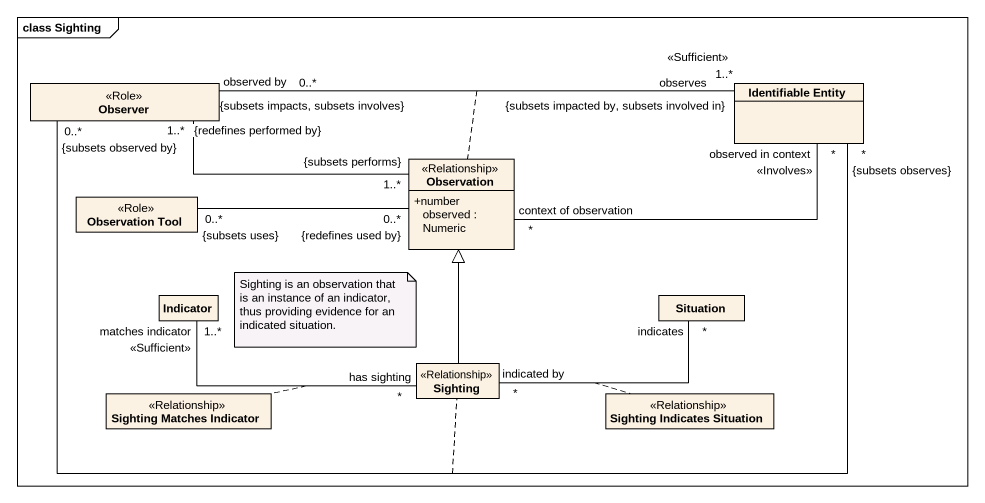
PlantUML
@startuml
mainframe class Sighting
hide circle
hide empty members
skinparam classAttributeIconSize 0
class Observer <<Role>>
class "Identifiable Entity" as Identifiable_Entity
class Observation <<Relationship>> {
  +number observed : Numeric
}
class "Observation Tool" as Observation_Tool <<Role>>
class Indicator
class Situation
class Sighting <<Relationship>>
class "Sighting Matches Indicator" as Sighting_Matches_Indicator <<Relationship>>
class "Sighting Indicates Situation" as Sighting_Indicates_Situation <<Relationship>>
Observer "0..*\n{subsets observed by}" -right- "*\n{subsets observes}" Identifiable_Entity
(Observer, Identifiable_Entity) .. Sighting
Observer "observed by\n0..*\n{subsets impacts, subsets involves}" -right- "observes\n1..*\n{subsets impacted by, subsets involved in}\n<<Sufficient>>" Identifiable_Entity
(Observer, Identifiable_Entity) .. Observation
Observation "1..*\n{subsets performs}" -left- "1..*\n{redefines performed by}" Observer
Observation "context of observation\n*" -right- "observed in context\n<<Involves>>\n*" Identifiable_Entity
Observation_Tool "0..*\n{subsets uses}" -right- "0..*\n{redefines used by}" Observation
Sighting -up-|> Observation
Sighting "has sighting\n*" -left- "matches indicator\n1..*\n<<Sufficient>>" Indicator
(Sighting, Indicator) .. Sighting_Matches_Indicator
Sighting "indicated by\n*" -right- "indicates\n*" Situation
(Sighting, Situation) .. Sighting_Indicates_Situation
note as N1
  Sighting is an observation that is an instance of an indicator, thus providing evidence for an indicated situation.
end note
@enduml
